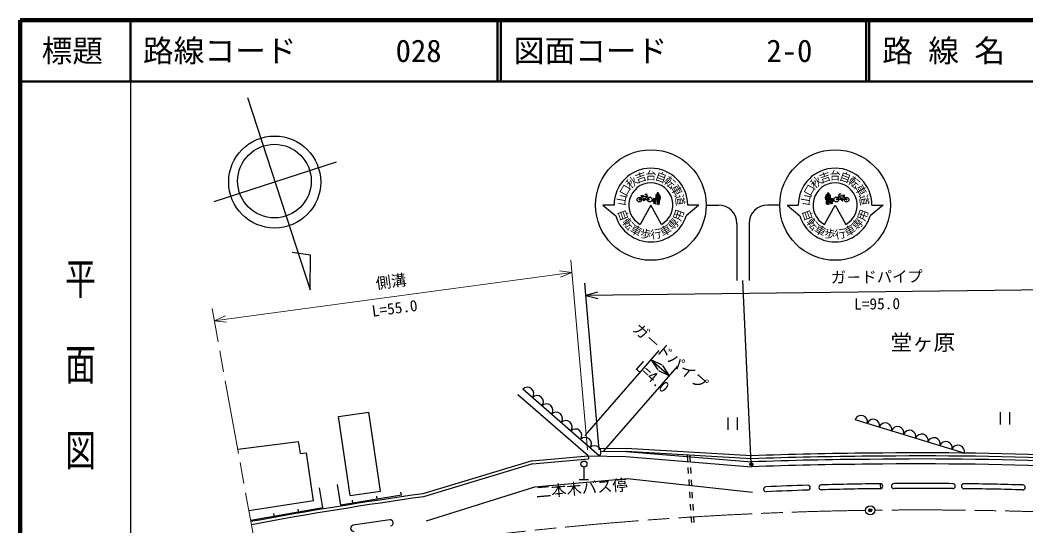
# Model space of a CAD drawing. Units: millimetres, scale not verified. Extents: x 40000 to 680000, y 20000 to 380000.
# Drawn here: x 40000 to 203767, y 297584 to 380000 of the extents above; entities that cross this region are included whole.
import ezdxf
from ezdxf.enums import TextEntityAlignment as Align

# ---------------------------------------------------------------- set-up
doc = ezdxf.new("R2010")
doc.units = ezdxf.units.MM
doc.header["$LTSCALE"] = 1000
doc.header["$PDMODE"] = 32
doc.header["$PDSIZE"] = 500
doc.linetypes.add('CHAIN', pattern=[18.5, 12, -1.5, 3.5, -1.5])
for name, color, linetype, lineweight in [('M-BGD', 7, 'Continuous', 25), ('M-BMK', 2, 'CHAIN', 13), ('M-BMK-SRVR', 3, 'Continuous', 25), ('M-STR-HTXT', 7, 'Continuous', 13), ('M-STR-STRC', 7, 'Continuous', 25), ('M-TTL', 2, 'Continuous', 140), ('M-TTL-BAND', 7, 'Continuous', 25), ('M-TTL-LINE', 7, 'Continuous', 50)]:
    doc.layers.add(name, color=color, linetype=linetype, lineweight=lineweight)
doc.layers.add('M-TTL-TXT', color=7, linetype='Continuous')
doc.styles.add('@ＭＳ ゴシック', font='')
doc.styles.add('ＭＳ ゴシック', font='')
doc.styles.get('@ＭＳ ゴシック').set_extended_font_data('@MS Gothic')
doc.styles.get('ＭＳ ゴシック').set_extended_font_data('MS Gothic')

msp = doc.modelspace()

# ---------------------------------------------------------------- hatches: boundary and pattern name
at = {"layer": 'M-STR-STRC'}
for points in [[(144041, 351562), (143953, 351599), (143897, 351657), (143897, 351721), (143935, 351740), (143986, 351743), (143901, 351848), (143832, 351873), (143755, 351835), (143729, 351785), (143721, 351753), (143765, 351740), (143763, 351661), (143753, 351620), (143580, 351541), (143527, 351510), (143512, 351449), (143522, 351202), (143432, 350968), (143435, 350933), (143420, 350915), (143425, 350859), (143438, 350844), (143444, 350727), (143374, 350720), (143309, 350735), (143280, 350753), (143274, 350804), (143302, 350827), (143294, 350890), (143252, 350941), (143186, 350948), (143153, 350912), (143136, 350873), (143128, 350840), (143161, 350809), (143167, 350752), (143158, 350735), (143121, 350714), (143090, 350675), (143067, 350599), (143058, 350504), (143062, 350414), (143086, 350415), (143091, 350496), (143114, 350537), (143123, 350614), (143169, 350605), (143197, 350586), (143193, 350505), (143168, 350448), (143153, 350382), (143163, 350346), (143200, 350291), (143214, 350250), (143217, 350227), (143192, 350177), (143164, 350137), (143174, 350115), (143233, 350081), (143228, 350105), (143204, 350132), (143281, 350229), (143274, 350295), (143309, 350330), (143376, 350259), (143379, 350067), (143449, 350043), (143458, 350067), (143422, 350090), (143435, 350305), (143420, 350383), (143486, 350421), (143487, 350465), (143357, 350569), (143360, 350632), (143480, 350687), (143471, 350891), (143599, 351131), (143638, 351332), (143698, 351190), (143698, 351051), (143621, 350910), (143691, 350812), (143699, 350690), (143679, 350636), (143683, 350372), (143718, 350191), (143740, 350087), (143739, 350056), (143698, 350002), (143729, 349978), (143822, 350047), (143807, 350266), (143805, 350514), (143839, 350648), (143889, 350646), (143958, 350418), (143983, 350085), (144007, 350032), (143948, 349990), (143950, 349965), (144082, 349997), (144095, 350306), (144090, 350449), (144071, 350705), (144078, 350775), (144117, 350846), (144068, 350942), (144018, 351300), (144058, 351313), (144103, 351304), (144153, 351233), (144167, 350941), (144191, 350735), (144226, 350733), (144247, 351121), (144238, 351278), (144172, 351442)], [(171366, 351562), (171454, 351599), (171510, 351657), (171510, 351721), (171472, 351740), (171421, 351743), (171506, 351848), (171575, 351873), (171651, 351835), (171678, 351785), (171686, 351753), (171642, 351740), (171644, 351661), (171654, 351620), (171827, 351541), (171879, 351510), (171895, 351449), (171885, 351202), (171975, 350968), (171972, 350933), (171986, 350915), (171982, 350859), (171969, 350844), (171963, 350727), (172033, 350720), (172098, 350735), (172127, 350753), (172133, 350804), (172105, 350827), (172112, 350890), (172154, 350941), (172221, 350948), (172254, 350912), (172271, 350873), (172278, 350840), (172246, 350809), (172240, 350752), (172249, 350735), (172286, 350714), (172317, 350675), (172339, 350599), (172349, 350504), (172345, 350414), (172321, 350415), (172316, 350496), (172293, 350537), (172284, 350614), (172238, 350605), (172210, 350586), (172213, 350505), (172239, 350448), (172254, 350382), (172244, 350346), (172207, 350291), (172192, 350250), (172190, 350227), (172214, 350177), (172243, 350137), (172233, 350115), (172174, 350081), (172179, 350105), (172203, 350132), (172126, 350229), (172133, 350295), (172098, 350330), (172031, 350259), (172027, 350067), (171958, 350043), (171949, 350067), (171985, 350090), (171972, 350305), (171986, 350383), (171921, 350421), (171920, 350465), (172049, 350569), (172046, 350632), (171927, 350687), (171936, 350891), (171808, 351131), (171769, 351332), (171709, 351190), (171709, 351051), (171786, 350910), (171715, 350812), (171708, 350690), (171728, 350636), (171724, 350372), (171689, 350191), (171667, 350087), (171668, 350056), (171709, 350002), (171678, 349978), (171585, 350047), (171600, 350266), (171602, 350514), (171568, 350648), (171518, 350646), (171449, 350418), (171423, 350085), (171400, 350032), (171459, 349990), (171457, 349965), (171325, 349997), (171312, 350306), (171317, 350449), (171336, 350705), (171329, 350775), (171290, 350846), (171338, 350942), (171389, 351300), (171349, 351313), (171304, 351304), (171254, 351233), (171240, 350941), (171216, 350735), (171181, 350733), (171160, 351121), (171169, 351278), (171235, 351442)]]:
    msp.add_hatch(color=256, dxfattribs=at).paths.add_polyline_path(points)

# ---------------------------------------------------------------- linework, layer by layer
at = {"layer": 'M-BGD'}
for p, q in [((77014, 367407), (87216, 336024)), ((91469, 356873), (71516, 350386)), ((87272, 341686), (84309, 342136)), ((87216, 336024), (87272, 341686)), ((134354, 308957), (121843, 319855)), ((132497, 308984), (121055, 318951)), ((91832, 315385), (96779, 316115)), ((98679, 303255), (96779, 316115)), ((199591, 316102), (199591, 314102)), ((201091, 316102), (201091, 314102)), ((93732, 302524), (91832, 315385)), ((155239, 315222), (155239, 313222)), ((156739, 315222), (156739, 313222)), ((193719, 309444), (175967, 314873)), ((75426, 310083), (85354, 311337)), ((85647, 309358), (85354, 311337)), ((134359, 310257), (138691, 310196)), ((134575, 309754), (138673, 309696)), ((138673, 309696), (159100, 308012)), ((159081, 308512), (138673, 309696)), ((159086, 309012), (138691, 310196)), ((85647, 309358), (86639, 309483)), ((87797, 301647), (86639, 309483)), ((123361, 308203), (105585, 302811)), ((123361, 308203), (132497, 308984)), ((123456, 307709), (132539, 308486)), ((132497, 308984), (138635, 308896)), ((132497, 308984), (132539, 308486)), ((138635, 308896), (159082, 307211)), ((148616, 309119), (148678, 308121)), ((149018, 309096), (149080, 308098)), ((123456, 307709), (105692, 302321)), ((131798, 307151), (131798, 305151)), ((148740, 307123), (148802, 306125)), ((149142, 307099), (149204, 306101)), ((123806, 303926), (138917, 305308)), ((131048, 305151), (132548, 305151)), ((138917, 305308), (159270, 303065)), ((148864, 305127), (148926, 304129)), ((149266, 305103), (149328, 304105)), ((89298, 300510), (88757, 303778)), ((92221, 300987), (91682, 304343)), ((93732, 302524), (98679, 303255)), ((102094, 302574), (102015, 303068)), ((106178, 298400), (123806, 303926)), ((148988, 303130), (149050, 302132)), ((149390, 303107), (149452, 302109)), ((180060, 304450), (180068, 303650)), ((87797, 301647), (77254, 300060)), ((102094, 302574), (92221, 300987)), ((94196, 301305), (94117, 301798)), ((98145, 301940), (98066, 302433)), ((89298, 300510), (77548, 298443)), ((85359, 299817), (85272, 300309)), ((89298, 300510), (89212, 301002)), ((149112, 301134), (149174, 300136)), ((149514, 301111), (149576, 300113)), ((81419, 299124), (81333, 299617)), ((149236, 299138), (149298, 298140)), ((149638, 299115), (149700, 298117))]:
    msp.add_line(p, q, dxfattribs=at)
for centre, radius in [((81452, 353617), 7493), ((81412, 353769), 5995), ((131798, 307651), 500)]:
    msp.add_circle(centre, radius, dxfattribs=at)
for centre, radius, start, end in [((122600, 319146), 1038, 320.98618, 136.89816), ((124164, 317784), 1038, 320.98618, 136.89816), ((125728, 316422), 1038, 320.98618, 136.89816), ((127292, 315060), 1038, 320.98618, 136.89816), ((128856, 313697), 1038, 320.98618, 136.89816), ((176944, 314542), 1032, 344.73341, 161.25492), ((178917, 313939), 1032, 344.73341, 161.25492), ((130420, 312335), 1038, 320.98618, 136.89816), ((180889, 313335), 1032, 344.73341, 161.25492), ((182862, 312732), 1032, 344.73341, 161.25492), ((184834, 312129), 1032, 344.73341, 161.25492), ((131984, 310973), 1038, 320.98618, 136.89816), ((186806, 311525), 1032, 344.73341, 161.25492), ((188779, 310922), 1032, 344.73341, 161.25492), ((190751, 310319), 1032, 344.73341, 161.25492), ((133548, 309611), 1038, 320.98618, 136.89816), ((192724, 309716), 1032, 344.73341, 161.25492), ((181889, -299918), 608856, 90.33743, 92.14689), ((181889, -299918), 609356, 90.33761, 92.14464), ((181889, -299918), 608356, 90.33724, 92.14689), ((186625, -299815), 609300, 87.53689, 90.783), ((186625, -299815), 608800, 87.53689, 90.78318), ((186625, -299815), 608300, 87.53689, 90.78336), ((181889, -299918), 607556, 90.33695, 92.15141), ((186625, -299815), 607500, 87.53689, 90.78366), ((161459, 303561), 400, 92.38841, 272.38841), ((186625, -299815), 604300, 91.74282, 92.38841), ((186625, -299815), 603500, 91.74282, 92.38841), ((168259, 303806), 400, 271.74282, 91.74282), ((170459, 303869), 400, 91.53395, 271.53395), ((186625, -299815), 604300, 90.62253, 91.53395), ((186625, -299815), 603500, 90.62253, 91.53395), ((180064, 304050), 400, 270.62253, 90.62253), ((182265, 304070), 400, 90.41366, 270.41366), ((186625, -299815), 604300, 89.50223, 90.41366), ((186625, -299815), 603500, 89.50223, 90.41366), ((191872, 304063), 400, 269.50223, 89.50223), ((193672, 304044), 400, 89.33139, 269.33139), ((186625, -299815), 603500, 88.41992, 89.33139), ((186625, -299815), 604300, 88.41992, 89.33139), ((203277, 303856), 400, 268.41992, 88.41992), ((188524, -298025), 606533, 97.85943, 100.53967), ((188524, -298025), 606033, 97.8557, 100.53984), ((186625, -299815), 604600, 98.22032, 98.78986), ((100251, 298079), 500, 278.22032, 98.22032), ((94312, 297190), 500, 98.78986, 278.78986)]:
    msp.add_arc(centre, radius, start, end, dxfattribs=at)
at = {"layer": 'M-BMK'}
msp.add_line((78870, 291192), (71251, 332985), dxfattribs=at)
for start, end in [(90.85528, 100.26129), (87.53689, 90.71204)]:
    msp.add_arc((186625, -299815), 600000, start, end, dxfattribs=at)
at = {"layer": 'M-BMK-SRVR'}
msp.add_circle((178419, 300129), 750, dxfattribs=at)
msp.add_point((178419, 300129), dxfattribs=at)
at = {"layer": 'M-STR-HTXT'}
for p, q in [((132408, 309980), (129660, 340889)), ((129837, 338897), (127853, 339151)), ((71609, 331017), (129837, 338897)), ((127992, 338125), (129837, 338897)), ((73454, 331790), (71609, 331017)), ((71609, 331017), (73593, 330764))]:
    msp.add_line(p, q, dxfattribs=at)
at = {"layer": 'M-STR-STRC'}
for p, q in [((140839, 350744), (141277, 351310)), ((140839, 350744), (142504, 350768)), ((141097, 351423), (141486, 351429)), ((141579, 350755), (141214, 351425)), ((141277, 351310), (142094, 351322)), ((141547, 350534), (141453, 350534)), ((141579, 350755), (141547, 350534)), ((141579, 350755), (142130, 351239)), ((141579, 350755), (141658, 350969)), ((141658, 350969), (141748, 350969)), ((141728, 351618), (141811, 351648)), ((141811, 351648), (142046, 351622)), ((142029, 351474), (142097, 351502)), ((142213, 351045), (142029, 351474)), ((142097, 351502), (142046, 351622)), ((142504, 350768), (142213, 351045)), ((143067, 350599), (143058, 350504)), ((143058, 350504), (143062, 350414)), ((143090, 350675), (143067, 350599)), ((143086, 350415), (143091, 350496)), ((143121, 350714), (143090, 350675)), ((143091, 350496), (143114, 350537)), ((143114, 350537), (143123, 350614)), ((143158, 350735), (143121, 350714)), ((143123, 350614), (143169, 350605)), ((143136, 350873), (143128, 350840)), ((143128, 350840), (143161, 350809)), ((143153, 350912), (143136, 350873)), ((143186, 350948), (143153, 350912)), ((143167, 350752), (143158, 350735)), ((143161, 350809), (143167, 350752)), ((143193, 350505), (143168, 350448)), ((143169, 350605), (143197, 350586)), ((143252, 350941), (143186, 350948)), ((143197, 350586), (143193, 350505)), ((143294, 350890), (143252, 350941)), ((143274, 350804), (143302, 350827)), ((143280, 350753), (143274, 350804)), ((143309, 350735), (143280, 350753)), ((143302, 350827), (143294, 350890)), ((143374, 350720), (143309, 350735)), ((143357, 350569), (143360, 350632)), ((143487, 350465), (143357, 350569)), ((143360, 350632), (143480, 350687)), ((143444, 350727), (143374, 350720)), ((143435, 350933), (143420, 350915)), ((143420, 350915), (143425, 350859)), ((143425, 350859), (143438, 350844)), ((143522, 351202), (143432, 350968)), ((143432, 350968), (143435, 350933)), ((143438, 350844), (143444, 350727)), ((143471, 350891), (143599, 351131)), ((143480, 350687), (143471, 350891)), ((143486, 350421), (143487, 350465)), ((143527, 351510), (143512, 351449)), ((143512, 351449), (143522, 351202)), ((143580, 351541), (143527, 351510)), ((143753, 351620), (143580, 351541)), ((143599, 351131), (143638, 351332)), ((143698, 351051), (143621, 350910)), ((143621, 350910), (143691, 350812)), ((143638, 351332), (143698, 351190)), ((143699, 350690), (143679, 350636)), ((143679, 350636), (143683, 350372)), ((143691, 350812), (143699, 350690)), ((143698, 351190), (143698, 351051)), ((143729, 351785), (143721, 351753)), ((143721, 351753), (143765, 351740)), ((143755, 351835), (143729, 351785)), ((143763, 351661), (143753, 351620)), ((143832, 351873), (143755, 351835)), ((143765, 351740), (143763, 351661)), ((143805, 350514), (143839, 350648)), ((143807, 350266), (143805, 350514)), ((143901, 351848), (143832, 351873)), ((143839, 350648), (143889, 350646)), ((143889, 350646), (143958, 350418)), ((143897, 351721), (143935, 351740)), ((143897, 351657), (143897, 351721)), ((143953, 351599), (143897, 351657)), ((143986, 351743), (143901, 351848)), ((143935, 351740), (143986, 351743)), ((144041, 351562), (143953, 351599)), ((144018, 351300), (144058, 351313)), ((144068, 350942), (144018, 351300)), ((144172, 351442), (144041, 351562)), ((144058, 351313), (144103, 351304)), ((144117, 350846), (144068, 350942)), ((144071, 350705), (144078, 350775)), ((144090, 350449), (144071, 350705)), ((144078, 350775), (144117, 350846)), ((144103, 351304), (144153, 351233)), ((144153, 351233), (144167, 350941)), ((144167, 350941), (144191, 350735)), ((144238, 351278), (144172, 351442)), ((144191, 350735), (144226, 350733)), ((144226, 350733), (144247, 351121)), ((144247, 351121), (144238, 351278)), ((171160, 351121), (171169, 351278)), ((171181, 350733), (171160, 351121)), ((171169, 351278), (171235, 351442)), ((171216, 350735), (171181, 350733)), ((171240, 350941), (171216, 350735)), ((171235, 351442), (171366, 351562)), ((171254, 351233), (171240, 350941)), ((171304, 351304), (171254, 351233)), ((171290, 350846), (171338, 350942)), ((171329, 350775), (171290, 350846)), ((171349, 351313), (171304, 351304)), ((171317, 350449), (171336, 350705)), ((171336, 350705), (171329, 350775)), ((171338, 350942), (171389, 351300)), ((171389, 351300), (171349, 351313)), ((171366, 351562), (171454, 351599)), ((171421, 351743), (171506, 351848)), ((171472, 351740), (171421, 351743)), ((171518, 350646), (171449, 350418)), ((171454, 351599), (171510, 351657)), ((171510, 351721), (171472, 351740)), ((171506, 351848), (171575, 351873)), ((171510, 351657), (171510, 351721)), ((171568, 350648), (171518, 350646)), ((171602, 350514), (171568, 350648)), ((171575, 351873), (171651, 351835)), ((171600, 350266), (171602, 350514)), ((171686, 351753), (171642, 351740)), ((171642, 351740), (171644, 351661)), ((171644, 351661), (171654, 351620)), ((171651, 351835), (171678, 351785)), ((171654, 351620), (171827, 351541)), ((171678, 351785), (171686, 351753)), ((171715, 350812), (171708, 350690)), ((171708, 350690), (171728, 350636)), ((171769, 351332), (171709, 351190)), ((171709, 351190), (171709, 351051)), ((171709, 351051), (171786, 350910)), ((171786, 350910), (171715, 350812)), ((171728, 350636), (171724, 350372)), ((171808, 351131), (171769, 351332)), ((171936, 350891), (171808, 351131)), ((171827, 351541), (171879, 351510)), ((171879, 351510), (171895, 351449)), ((171895, 351449), (171885, 351202)), ((171885, 351202), (171975, 350968)), ((171920, 350465), (172049, 350569)), ((171921, 350421), (171920, 350465)), ((171927, 350687), (171936, 350891)), ((172046, 350632), (171927, 350687)), ((171969, 350844), (171963, 350727)), ((171963, 350727), (172033, 350720)), ((171982, 350859), (171969, 350844)), ((171975, 350968), (171972, 350933)), ((171972, 350933), (171986, 350915)), ((171986, 350915), (171982, 350859)), ((172033, 350720), (172098, 350735)), ((172049, 350569), (172046, 350632)), ((172098, 350735), (172127, 350753)), ((172105, 350827), (172112, 350890)), ((172133, 350804), (172105, 350827)), ((172112, 350890), (172154, 350941)), ((172127, 350753), (172133, 350804)), ((172154, 350941), (172221, 350948)), ((172238, 350605), (172210, 350586)), ((172210, 350586), (172213, 350505)), ((172213, 350505), (172239, 350448)), ((172221, 350948), (172254, 350912)), ((172284, 350614), (172238, 350605)), ((172246, 350809), (172240, 350752)), ((172240, 350752), (172249, 350735)), ((172278, 350840), (172246, 350809)), ((172249, 350735), (172286, 350714)), ((172254, 350912), (172271, 350873)), ((172271, 350873), (172278, 350840)), ((172293, 350537), (172284, 350614)), ((172286, 350714), (172317, 350675)), ((172316, 350496), (172293, 350537)), ((172321, 350415), (172316, 350496)), ((172317, 350675), (172339, 350599)), ((172339, 350599), (172349, 350504)), ((172349, 350504), (172345, 350414)), ((172902, 350768), (173194, 351045)), ((174568, 350744), (172902, 350768)), ((173194, 351045), (173378, 351474)), ((173828, 350755), (173277, 351239)), ((173310, 351502), (173361, 351622)), ((173378, 351474), (173310, 351502)), ((174130, 351310), (173313, 351322)), ((173596, 351648), (173361, 351622)), ((173679, 351618), (173596, 351648)), ((173749, 350969), (173659, 350969)), ((173828, 350755), (173749, 350969)), ((173828, 350755), (174193, 351425)), ((173828, 350755), (173860, 350534)), ((173860, 350534), (173954, 350534)), ((174310, 351423), (173921, 351429)), ((174568, 350744), (174130, 351310)), ((136703, 349862), (134903, 349862)), ((134903, 349862), (136973, 348082)), ((142703, 349862), (140961, 346712)), ((144446, 346712), (142703, 349862)), ((143062, 350414), (143086, 350415)), ((143168, 350448), (143153, 350382)), ((143153, 350382), (143163, 350346)), ((143163, 350346), (143200, 350291)), ((143192, 350177), (143164, 350137)), ((143164, 350137), (143174, 350115)), ((143174, 350115), (143233, 350081)), ((143217, 350227), (143192, 350177)), ((143200, 350291), (143214, 350250)), ((143204, 350132), (143281, 350229)), ((143228, 350105), (143204, 350132)), ((143214, 350250), (143217, 350227)), ((143233, 350081), (143228, 350105)), ((143274, 350295), (143309, 350330)), ((143281, 350229), (143274, 350295)), ((143309, 350330), (143376, 350259)), ((143376, 350259), (143379, 350067)), ((143379, 350067), (143449, 350043)), ((143420, 350383), (143486, 350421)), ((143435, 350305), (143420, 350383)), ((143422, 350090), (143435, 350305)), ((143458, 350067), (143422, 350090)), ((143449, 350043), (143458, 350067)), ((143683, 350372), (143718, 350191)), ((143739, 350056), (143698, 350002)), ((143698, 350002), (143729, 349978)), ((143718, 350191), (143740, 350087)), ((143729, 349978), (143822, 350047)), ((143740, 350087), (143739, 350056)), ((143822, 350047), (143807, 350266)), ((144007, 350032), (143948, 349990)), ((143948, 349990), (143950, 349965)), ((143950, 349965), (144082, 349997)), ((143958, 350418), (143983, 350085)), ((143983, 350085), (144007, 350032)), ((144082, 349997), (144095, 350306)), ((144095, 350306), (144090, 350449)), ((150503, 349862), (148433, 348082)), ((150503, 349862), (148703, 349862)), ((151703, 349862), (153703, 349862)), ((163703, 349862), (161703, 349862)), ((164903, 349862), (166703, 349862)), ((164903, 349862), (166973, 348082)), ((170961, 346712), (172703, 349862)), ((171312, 350306), (171317, 350449)), ((171325, 349997), (171312, 350306)), ((171457, 349965), (171325, 349997)), ((171423, 350085), (171400, 350032)), ((171400, 350032), (171459, 349990)), ((171449, 350418), (171423, 350085)), ((171459, 349990), (171457, 349965)), ((171585, 350047), (171600, 350266)), ((171678, 349978), (171585, 350047)), ((171689, 350191), (171667, 350087)), ((171667, 350087), (171668, 350056)), ((171668, 350056), (171709, 350002)), ((171709, 350002), (171678, 349978)), ((171724, 350372), (171689, 350191)), ((171986, 350383), (171921, 350421)), ((171949, 350067), (171985, 350090)), ((171958, 350043), (171949, 350067)), ((172027, 350067), (171958, 350043)), ((171972, 350305), (171986, 350383)), ((171985, 350090), (171972, 350305)), ((172031, 350259), (172027, 350067)), ((172098, 350330), (172031, 350259)), ((172133, 350295), (172098, 350330)), ((172126, 350229), (172133, 350295)), ((172203, 350132), (172126, 350229)), ((172233, 350115), (172174, 350081)), ((172174, 350081), (172179, 350105)), ((172179, 350105), (172203, 350132)), ((172192, 350250), (172190, 350227)), ((172190, 350227), (172214, 350177)), ((172207, 350291), (172192, 350250)), ((172244, 350346), (172207, 350291)), ((172214, 350177), (172243, 350137)), ((172243, 350137), (172233, 350115)), ((172239, 350448), (172254, 350382)), ((172254, 350382), (172244, 350346)), ((172345, 350414), (172321, 350415)), ((172703, 349862), (174446, 346712)), ((180503, 349862), (178433, 348082)), ((178703, 349862), (180503, 349862)), ((156703, 346862), (156703, 337583)), ((158703, 346862), (158703, 337583)), ((159056, 307763), (157703, 337583)), ((134269, 309954), (131937, 337110)), ((226926, 336265), (132108, 335118)), ((134033, 335659), (132108, 335118)), ((132108, 335118), (134046, 334623)), ((131995, 312339), (144043, 326170)), ((142729, 324662), (145745, 322035)), ((144526, 323784), (142729, 324662)), ((142729, 324662), (143846, 323003)), ((135011, 309711), (147059, 323543)), ((143949, 322914), (145745, 322035)), ((145745, 322035), (144629, 323694))]:
    msp.add_line(p, q, dxfattribs=at)
for centre, radius in [((142703, 349862), 9000), ((172703, 349862), 9000), ((140839, 350744), 377), ((140839, 350744), 68.8), ((141579, 350755), 136), ((142504, 350768), 402), ((172902, 350768), 402), ((173828, 350755), 136), ((174568, 350744), 377), ((174568, 350744), 68.8), ((159063, 307614), 150), ((159063, 307614), 120), ((159063, 307614), 90), ((159063, 307614), 60), ((159063, 307614), 30)]:
    msp.add_circle(centre, radius, dxfattribs=at)
for centre, radius, start, end in [((142703, 349862), 6000, 0, 180), ((172703, 349862), 6000, 0, 180), ((142703, 349862), 3600, 298.95502, 241.04498), ((172703, 349862), 3600, 298.95502, 241.04498), ((153703, 346862), 3000, 0, 90), ((161703, 346862), 3000, 90, 180), ((142703, 349862), 6000, 197.25385, 342.74615), ((172703, 349862), 6000, 197.25385, 342.74615)]:
    msp.add_arc(centre, radius, start, end, dxfattribs=at)
msp.add_point((159063, 307614), dxfattribs=at)
at = {"layer": 'M-TTL'}
for p, q in [((40000, 380000), (40000, 20000)), ((680000, 380000), (40000, 380000))]:
    msp.add_line(p, q, dxfattribs=at)
at = {"layer": 'M-TTL-BAND'}
msp.add_line((58000, 370000), (58000, 20000), dxfattribs=at)
at = {"layer": 'M-TTL-LINE'}
for p, q in [((58000, 380000), (58000, 370000)), ((117750, 380000), (117750, 370000)), ((118250, 380000), (118250, 370000)), ((177750, 380000), (177750, 370000)), ((178250, 380000), (178250, 370000)), ((40000, 370000), (680000, 370000))]:
    msp.add_line(p, q, dxfattribs=at)

# ---------------------------------------------------------------- texts
at = {"layer": 'M-BGD', "style": 'ＭＳ ゴシック'}
msp.add_text('堂ヶ原', height=2566, dxfattribs=at).set_placement((186990, 327484), align=Align.MIDDLE_CENTER)
msp.add_text('二本木バス停', height=1833, rotation=4.794, dxfattribs=at).set_placement((131362, 304617), align=Align.TOP_CENTER)
at = {"layer": 'M-STR-HTXT', "style": 'ＭＳ ゴシック'}
msp.add_text('側溝', height=1833, rotation=7.707, dxfattribs=at).set_placement((100589, 335948), align=Align.BOTTOM_CENTER)
at = {"layer": 'M-STR-HTXT', "style": '@ＭＳ ゴシック'}
msp.add_text('L=55.0', height=1833, rotation=7.707, dxfattribs=at).set_placement((100857, 333966), align=Align.TOP_CENTER)
at = {"layer": 'M-STR-STRC', "style": 'ＭＳ ゴシック'}
for p in [(142703, 354662), (172703, 354662)]:
    msp.add_text('台', height=1320, dxfattribs=at).set_placement(p, align=Align.MIDDLE_CENTER)
for s, rotation, p in [('秋', 40, (139618, 353539)), ('吉', 20, (141062, 354372)), ('自', 340, (144345, 354372)), ('転', 320, (145789, 353539)), ('秋', 40, (169618, 353539)), ('吉', 20, (171062, 354372)), ('自', 340, (174345, 354372)), ('転', 320, (175789, 353539)), ('口', 60, (138547, 352262)), ('車', 300, (146860, 352262)), ('口', 60, (168547, 352262)), ('車', 300, (176860, 352262)), ('山', 80, (137976, 350695)), ('道', 280, (147431, 350695)), ('山', 80, (167976, 350695)), ('道', 280, (177431, 350695)), ('自', 290, (138193, 348220)), ('用', 70, (147214, 348220)), ('自', 290, (168193, 348220)), ('用', 70, (177214, 348220)), ('転', 310, (139026, 346776)), ('専', 50, (146380, 346776)), ('転', 310, (169026, 346776)), ('専', 50, (176380, 346776)), ('車', 330, (140303, 345705)), ('歩', 349.881, (141860, 345136)), ('行', 10.119, (143547, 345136)), ('車', 30, (145103, 345705)), ('車', 330, (170303, 345705)), ('歩', 349.881, (171860, 345136)), ('行', 10.119, (173547, 345136)), ('車', 30, (175103, 345705))]:
    msp.add_text(s, height=1320, rotation=rotation, dxfattribs=at).set_placement(p, align=Align.MIDDLE_CENTER)
for rotation, p in [(0.693, (179505, 336691)), (318.942, (144894, 324103))]:
    msp.add_text('ガ－ドパイプ', height=1833, rotation=rotation, dxfattribs=at).set_placement(p, align=Align.BOTTOM_CENTER)
at = {"layer": 'M-STR-STRC', "style": '@ＭＳ ゴシック'}
for s, rotation, p in [('L=95.0', 0.693, (179529, 334692)), ('L=4.0', 318.942, (143581, 322595))]:
    msp.add_text(s, height=1833, rotation=rotation, dxfattribs=at).set_placement(p, align=Align.TOP_CENTER)
at = {"layer": 'M-TTL-BAND', "style": '@ＭＳ ゴシック', "width": 1.4}
msp.add_text('平  面  図', height=3666, rotation=270, dxfattribs=at).set_placement((49777, 306475), align=Align.MIDDLE_RIGHT)
at = {"layer": 'M-TTL-TXT', "style": 'ＭＳ ゴシック'}
msp.add_text('標題', height=3666, dxfattribs=at).set_placement((48500, 375000), align=Align.MIDDLE_CENTER)
for s, p in [('路線コード', (60000, 375000)), ('028', (101142, 375000)), ('図面コード', (120380, 375000)), ('2-0', (161521, 375000)), ('路 線 名', (180380, 375000))]:
    msp.add_text(s, height=3666, dxfattribs=at).set_placement(p, align=Align.MIDDLE_LEFT)

doc.saveas('drawing.dxf')
